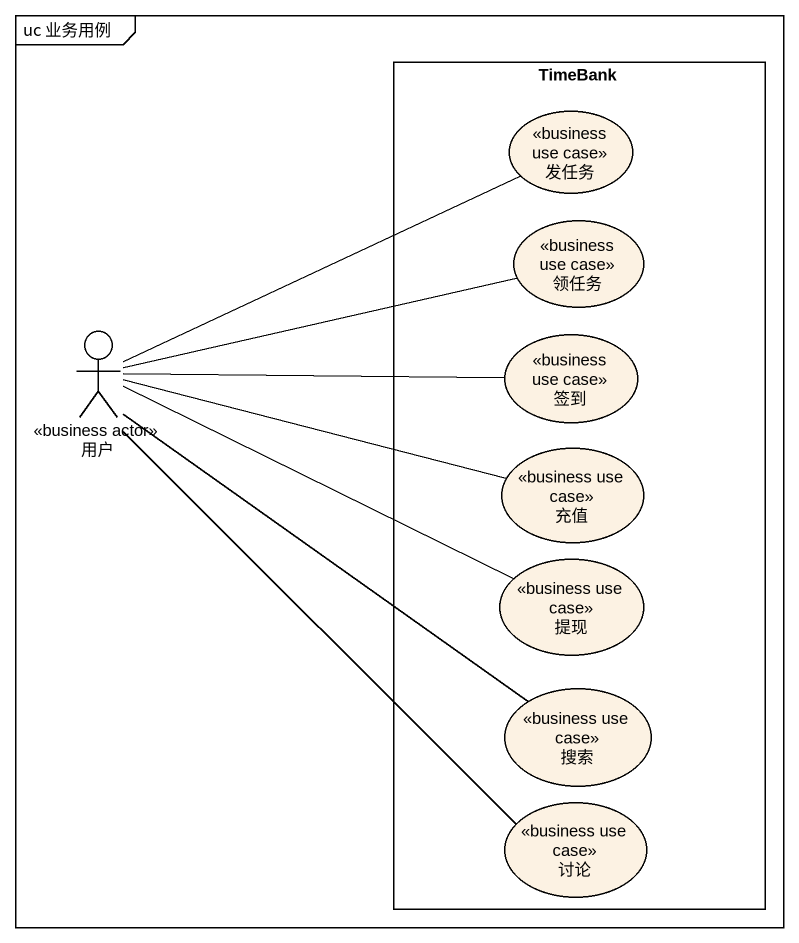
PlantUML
@startuml
mainframe uc 业务用例
rectangle TimeBank {
  usecase 发任务 <<business use case>>
  usecase 领任务 <<business use case>>
  usecase 签到 <<business use case>>
  usecase 充值 <<business use case>>
  usecase 提现 <<business use case>>
  usecase 搜索 <<business use case>>
  usecase 讨论 <<business use case>>
}
actor 用户 <<business actor>>
用户 -right- 发任务
用户 -right- 领任务
用户 -right- 签到
用户 -right- 充值
用户 -right- 提现
用户 -- 搜索
用户 -- 讨论
@enduml
